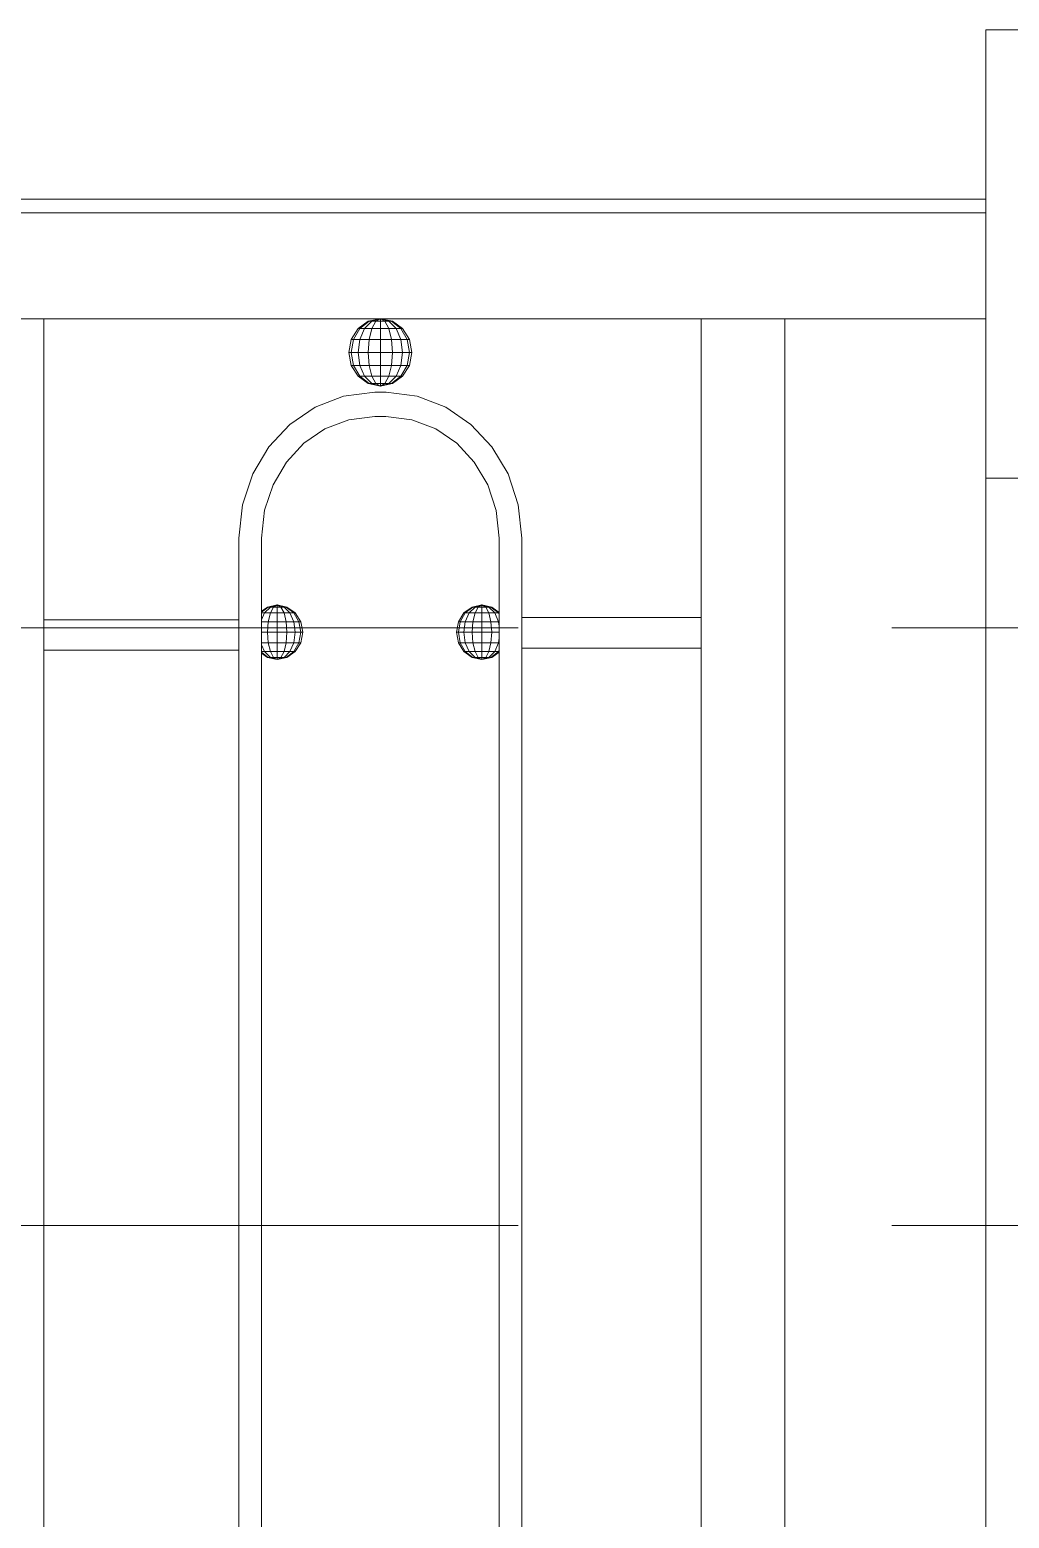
# Model space of a CAD drawing. Header units: millimetres. Extents: x 1832547 to 2001569, y -558009 to -417808.
# Drawn here: x 1987991.4 to 1988318.8, y -527641.5 to -527143.6 of the extents above; entities that cross this region are included whole.
import ezdxf

# ---------------------------------------------------------------- set-up
doc = ezdxf.new("R2010")
doc.units = ezdxf.units.MM
doc.header["$MEASUREMENT"] = 0
doc.linetypes.add('CENTER', pattern=[2, 1.25, -0.25, 0.25, -0.25])
for name, color, linetype, lineweight in [('CA.manh 08', 8, 'CONTINUOUS', 9), ('CA.thay 145', 145, 'CONTINUOUS', 18), ('CA.tim 67', 67, 'CENTER', 9), ('CA_manh 08', 8, 'CONTINUOUS', 9)]:
    doc.layers.add(name, color=color, linetype=linetype, lineweight=lineweight)

# ---------------------------------------------------------------- blocks, each defined once
blk = doc.blocks.new('f34t43')
at = {"layer": 'CA.thay 145'}
for p, q in [((1919494.85, -524712.65), (1919494.85, -524562.65)), ((1919914.85, -524562.65), (1919494.85, -524562.65)), ((1919494.85, -524712.65), (1919524.85, -524712.65))]:
    blk.add_line(p, q, dxfattribs=at)

msp = doc.modelspace()

# ---------------------------------------------------------------- linework, layer by layer
at = {"layer": 'CA.manh 08'}
msp.add_lwpolyline([(1988310.99, -527200.23), (1988310.99, -528143.59)], dxfattribs=at)
at = {"layer": 'CA.tim 67', "ltscale": 500}
for points in [[(1968529.63, -527343.59), (1994035.6, -527343.59)], [(1968529.63, -527543.59), (1994035.6, -527543.59)]]:
    msp.add_lwpolyline(points, dxfattribs=at)
at = {"layer": 'CA_manh 08'}
for p, q in [((1988310.99, -527200.23), (1986712.89, -527200.23)), ((1986712.89, -527204.81), (1988310.99, -527204.81)), ((1987986.69, -527240.23), (1987996.14, -527240.23)), ((1988108.61, -527240.23), (1987996.14, -527240.23)), ((1987996.14, -527240.23), (1987996.14, -527341)), ((1988104.58, -527241.09), (1988108.61, -527240.23)), ((1988104.89, -527241.09), (1988108.61, -527240.23)), ((1988105.76, -527241.09), (1988108.61, -527240.23)), ((1988107.07, -527241.09), (1988108.61, -527240.23)), ((1988108.61, -527240.23), (1988108.61, -527241.09)), ((1988110.15, -527241.09), (1988108.61, -527240.23)), ((1988111.45, -527241.09), (1988108.61, -527240.23)), ((1988112.33, -527241.09), (1988108.61, -527240.23)), ((1988112.63, -527241.09), (1988108.61, -527240.23)), ((1988215.86, -527240.23), (1988108.61, -527240.23)), ((1988215.86, -527340.23), (1988215.86, -527240.23)), ((1988243.79, -527240.23), (1988215.86, -527240.23)), ((1988243.79, -527240.23), (1988243.79, -527973.59)), ((1988310.99, -527240.23), (1988243.79, -527240.23)), ((1988098.89, -527247.2), (1988101.17, -527243.53)), ((1988099.63, -527247.2), (1988101.74, -527243.53)), ((1988101.17, -527243.53), (1988104.58, -527241.09)), ((1988101.17, -527243.53), (1988101.74, -527243.53)), ((1988101.74, -527243.53), (1988104.89, -527241.09)), ((1988101.74, -527243.53), (1988103.35, -527243.53)), ((1988101.74, -527247.2), (1988103.35, -527243.53)), ((1988103.35, -527243.53), (1988105.76, -527241.09)), ((1988103.35, -527243.53), (1988105.76, -527243.53)), ((1988104.58, -527241.09), (1988104.89, -527241.09)), ((1988104.89, -527241.09), (1988105.76, -527241.09)), ((1988104.89, -527247.2), (1988105.76, -527243.53)), ((1988105.76, -527241.09), (1988107.07, -527241.09)), ((1988105.76, -527243.53), (1988107.07, -527241.09)), ((1988105.76, -527243.53), (1988108.61, -527243.53)), ((1988107.07, -527241.09), (1988108.61, -527241.09)), ((1988108.61, -527241.09), (1988110.15, -527241.09)), ((1988108.61, -527241.09), (1988108.61, -527243.53)), ((1988108.61, -527243.53), (1988111.45, -527243.53)), ((1988108.61, -527243.53), (1988108.61, -527247.2)), ((1988110.15, -527241.09), (1988111.45, -527241.09)), ((1988111.45, -527243.53), (1988110.15, -527241.09)), ((1988111.45, -527241.09), (1988112.33, -527241.09)), ((1988113.87, -527243.53), (1988111.45, -527241.09)), ((1988111.45, -527243.53), (1988113.87, -527243.53)), ((1988112.33, -527247.2), (1988111.45, -527243.53)), ((1988112.33, -527241.09), (1988112.63, -527241.09)), ((1988115.48, -527243.53), (1988112.33, -527241.09)), ((1988116.04, -527243.53), (1988112.63, -527241.09)), ((1988113.87, -527243.53), (1988115.48, -527243.53)), ((1988115.48, -527247.2), (1988113.87, -527243.53)), ((1988115.48, -527243.53), (1988116.04, -527243.53)), ((1988117.58, -527247.2), (1988115.48, -527243.53)), ((1988118.32, -527247.2), (1988116.04, -527243.53)), ((1988098.09, -527251.52), (1988098.89, -527247.2)), ((1988098.89, -527247.2), (1988099.63, -527247.2)), ((1988098.89, -527251.52), (1988099.63, -527247.2)), ((1988099.63, -527247.2), (1988101.74, -527247.2)), ((1988101.17, -527251.52), (1988101.74, -527247.2)), ((1988101.74, -527247.2), (1988104.89, -527247.2)), ((1988104.58, -527251.52), (1988104.89, -527247.2)), ((1988104.89, -527247.2), (1988108.61, -527247.2)), ((1988108.61, -527247.2), (1988112.33, -527247.2)), ((1988108.61, -527247.2), (1988108.61, -527251.52)), ((1988112.33, -527247.2), (1988115.48, -527247.2)), ((1988112.63, -527251.52), (1988112.33, -527247.2)), ((1988115.48, -527247.2), (1988117.58, -527247.2)), ((1988116.04, -527251.52), (1988115.48, -527247.2)), ((1988117.58, -527247.2), (1988118.32, -527247.2)), ((1988118.32, -527251.52), (1988117.58, -527247.2)), ((1988119.12, -527251.52), (1988118.32, -527247.2)), ((1988098.09, -527251.52), (1988098.89, -527251.52)), ((1988098.89, -527255.84), (1988098.09, -527251.52)), ((1988098.89, -527251.52), (1988101.17, -527251.52)), ((1988099.63, -527255.84), (1988098.89, -527251.52)), ((1988101.17, -527251.52), (1988104.58, -527251.52)), ((1988101.74, -527255.84), (1988101.17, -527251.52)), ((1988104.58, -527251.52), (1988108.61, -527251.52)), ((1988104.89, -527255.84), (1988104.58, -527251.52)), ((1988108.61, -527251.52), (1988112.63, -527251.52)), ((1988108.61, -527251.52), (1988108.61, -527255.84)), ((1988112.33, -527255.84), (1988112.63, -527251.52)), ((1988112.63, -527251.52), (1988116.04, -527251.52)), ((1988115.48, -527255.84), (1988116.04, -527251.52)), ((1988116.04, -527251.52), (1988118.32, -527251.52)), ((1988117.58, -527255.84), (1988118.32, -527251.52)), ((1988118.32, -527251.52), (1988119.12, -527251.52)), ((1988118.32, -527255.84), (1988119.12, -527251.52)), ((1988098.89, -527255.84), (1988099.63, -527255.84)), ((1988101.17, -527259.51), (1988098.89, -527255.84)), ((1988099.63, -527255.84), (1988101.74, -527255.84)), ((1988101.74, -527259.51), (1988099.63, -527255.84)), ((1988101.74, -527259.51), (1988101.17, -527259.51)), ((1988104.58, -527261.96), (1988101.17, -527259.51)), ((1988101.74, -527255.84), (1988104.89, -527255.84)), ((1988103.35, -527259.51), (1988101.74, -527255.84)), ((1988101.74, -527259.51), (1988103.35, -527259.51)), ((1988104.89, -527261.96), (1988101.74, -527259.51)), ((1988103.35, -527259.51), (1988105.76, -527259.51)), ((1988105.76, -527261.96), (1988103.35, -527259.51)), ((1988104.89, -527255.84), (1988108.61, -527255.84)), ((1988105.76, -527259.51), (1988104.89, -527255.84)), ((1988105.76, -527259.51), (1988108.61, -527259.51)), ((1988107.07, -527261.96), (1988105.76, -527259.51)), ((1988108.61, -527255.84), (1988112.33, -527255.84)), ((1988108.61, -527255.84), (1988108.61, -527259.51)), ((1988108.61, -527259.51), (1988111.45, -527259.51)), ((1988108.61, -527259.51), (1988108.61, -527261.96)), ((1988110.15, -527261.96), (1988111.45, -527259.51)), ((1988111.45, -527259.51), (1988112.33, -527255.84)), ((1988111.45, -527259.51), (1988113.87, -527259.51)), ((1988111.45, -527261.96), (1988113.87, -527259.51)), ((1988112.33, -527255.84), (1988115.48, -527255.84)), ((1988112.33, -527261.96), (1988115.48, -527259.51)), ((1988112.63, -527261.96), (1988116.04, -527259.51)), ((1988113.87, -527259.51), (1988115.48, -527255.84)), ((1988113.87, -527259.51), (1988115.48, -527259.51)), ((1988115.48, -527255.84), (1988117.58, -527255.84)), ((1988115.48, -527259.51), (1988117.58, -527255.84)), ((1988115.48, -527259.51), (1988116.04, -527259.51)), ((1988116.04, -527259.51), (1988118.32, -527255.84)), ((1988117.58, -527255.84), (1988118.32, -527255.84)), ((1988096.31, -527266.14), (1988106.71, -527264.85)), ((1988104.58, -527261.96), (1988104.89, -527261.96)), ((1988108.61, -527262.82), (1988104.58, -527261.96)), ((1988104.89, -527261.96), (1988105.76, -527261.96)), ((1988108.61, -527262.82), (1988104.89, -527261.96)), ((1988105.76, -527261.96), (1988107.07, -527261.96)), ((1988108.61, -527262.82), (1988105.76, -527261.96)), ((1988106.71, -527264.85), (1988110.5, -527264.85)), ((1988107.07, -527261.96), (1988108.61, -527261.96)), ((1988108.61, -527262.82), (1988107.07, -527261.96)), ((1988108.61, -527261.96), (1988110.15, -527261.96)), ((1988108.61, -527262.82), (1988110.15, -527261.96)), ((1988108.61, -527261.96), (1988108.61, -527262.82)), ((1988108.61, -527262.82), (1988111.45, -527261.96)), ((1988108.61, -527262.82), (1988112.33, -527261.96)), ((1988108.61, -527262.82), (1988112.63, -527261.96)), ((1988110.15, -527261.96), (1988111.45, -527261.96)), ((1988110.5, -527264.85), (1988120.9, -527266.14)), ((1988111.45, -527261.96), (1988112.33, -527261.96)), ((1988112.33, -527261.96), (1988112.63, -527261.96)), ((1988078.33, -527275.57), (1988086.76, -527269.81)), ((1988086.76, -527269.81), (1988096.31, -527266.14)), ((1988120.9, -527266.14), (1988130.45, -527269.81)), ((1988130.45, -527269.81), (1988138.88, -527275.57)), ((1988098.07, -527274.06), (1988090.1, -527277.12)), ((1988106.74, -527272.98), (1988098.07, -527274.06)), ((1988110.46, -527272.98), (1988106.74, -527272.98)), ((1988119.14, -527274.06), (1988110.46, -527272.98)), ((1988127.11, -527277.12), (1988119.14, -527274.06)), ((1988071.29, -527283.13), (1988078.33, -527275.57)), ((1988090.1, -527277.12), (1988083.07, -527281.92)), ((1988134.14, -527281.92), (1988127.11, -527277.12)), ((1988138.88, -527275.57), (1988145.91, -527283.13)), ((1988065.93, -527292.18), (1988071.29, -527283.13)), ((1988083.07, -527281.92), (1988077.2, -527288.22)), ((1988140.01, -527288.23), (1988134.14, -527281.92)), ((1988145.91, -527283.13), (1988151.28, -527292.18)), ((1988077.2, -527288.22), (1988072.73, -527295.77)), ((1988144.48, -527295.78), (1988140.01, -527288.23)), ((1988062.51, -527302.45), (1988065.93, -527292.18)), ((1988151.28, -527292.18), (1988154.7, -527302.45)), ((1988072.73, -527295.77), (1988069.88, -527304.33)), ((1988147.33, -527304.34), (1988144.48, -527295.78)), ((1988061.31, -527313.62), (1988062.51, -527302.45)), ((1988069.88, -527304.33), (1988068.88, -527313.65)), ((1988148.33, -527313.65), (1988147.33, -527304.34)), ((1988154.7, -527302.45), (1988155.9, -527313.62)), ((1988061.31, -527341), (1988061.31, -527313.62)), ((1988068.88, -527313.65), (1988068.88, -527338.1)), ((1988148.33, -527338.46), (1988148.33, -527313.65)), ((1988155.9, -527313.62), (1988155.9, -527340.23)), ((1988068.88, -527338.41), (1988071.12, -527336.67)), ((1988068.88, -527338.1), (1988070.87, -527336.67)), ((1988068.88, -527338.1), (1988068.88, -527338.41)), ((1988068.88, -527338.41), (1988068.88, -527338.65)), ((1988068.88, -527338.65), (1988069.87, -527338.65)), ((1988068.88, -527340.92), (1988069.87, -527338.65)), ((1988068.88, -527338.65), (1988068.88, -527340.92)), ((1988069.87, -527338.65), (1988071.83, -527336.67)), ((1988069.87, -527338.65), (1988071.83, -527338.65)), ((1988070.87, -527336.67), (1988074.13, -527335.97)), ((1988071.12, -527336.67), (1988070.87, -527336.67)), ((1988071.12, -527336.67), (1988074.13, -527335.97)), ((1988071.12, -527336.67), (1988071.83, -527336.67)), ((1988071.12, -527341.62), (1988071.83, -527338.65)), ((1988071.83, -527336.67), (1988074.13, -527335.97)), ((1988071.83, -527336.67), (1988072.88, -527336.67)), ((1988071.83, -527338.65), (1988072.88, -527336.67)), ((1988071.83, -527338.65), (1988074.13, -527338.65)), ((1988072.88, -527336.67), (1988074.13, -527335.97)), ((1988072.88, -527336.67), (1988074.13, -527336.67)), ((1988074.13, -527335.97), (1988074.13, -527336.67)), ((1988075.38, -527336.67), (1988074.13, -527335.97)), ((1988076.43, -527336.67), (1988074.13, -527335.97)), ((1988077.14, -527336.67), (1988074.13, -527335.97)), ((1988077.39, -527336.67), (1988074.13, -527335.97)), ((1988074.13, -527336.67), (1988075.38, -527336.67)), ((1988074.13, -527336.67), (1988074.13, -527338.65)), ((1988074.13, -527338.65), (1988076.43, -527338.65)), ((1988074.13, -527338.65), (1988074.13, -527341.62)), ((1988075.38, -527336.67), (1988076.43, -527336.67)), ((1988076.43, -527338.65), (1988075.38, -527336.67)), ((1988076.43, -527336.67), (1988077.14, -527336.67)), ((1988078.39, -527338.65), (1988076.43, -527336.67)), ((1988076.43, -527338.65), (1988078.39, -527338.65)), ((1988077.14, -527341.62), (1988076.43, -527338.65)), ((1988077.14, -527336.67), (1988077.39, -527336.67)), ((1988079.69, -527338.65), (1988077.14, -527336.67)), ((1988080.15, -527338.65), (1988077.39, -527336.67)), ((1988078.39, -527338.65), (1988079.69, -527338.65)), ((1988079.69, -527341.62), (1988078.39, -527338.65)), ((1988079.69, -527338.65), (1988080.15, -527338.65)), ((1988081.4, -527341.62), (1988079.69, -527338.65)), ((1988082, -527341.62), (1988080.15, -527338.65)), ((1988134.71, -527341.62), (1988136.56, -527338.65)), ((1988135.31, -527341.62), (1988137.01, -527338.65)), ((1988136.56, -527338.65), (1988139.32, -527336.67)), ((1988136.56, -527338.65), (1988137.01, -527338.65)), ((1988137.01, -527338.65), (1988139.57, -527336.67)), ((1988137.01, -527338.65), (1988138.32, -527338.65)), ((1988137.01, -527341.62), (1988138.32, -527338.65)), ((1988138.32, -527338.65), (1988140.27, -527336.67)), ((1988138.32, -527338.65), (1988140.27, -527338.65)), ((1988139.32, -527336.67), (1988142.58, -527335.97)), ((1988139.57, -527336.67), (1988139.32, -527336.67)), ((1988139.57, -527336.67), (1988142.58, -527335.97)), ((1988139.57, -527336.67), (1988140.27, -527336.67)), ((1988139.57, -527341.62), (1988140.27, -527338.65)), ((1988140.27, -527336.67), (1988142.58, -527335.97)), ((1988140.27, -527336.67), (1988141.33, -527336.67)), ((1988140.27, -527338.65), (1988141.33, -527336.67)), ((1988140.27, -527338.65), (1988142.58, -527338.65)), ((1988141.33, -527336.67), (1988142.58, -527335.97)), ((1988141.33, -527336.67), (1988142.58, -527336.67)), ((1988142.58, -527335.97), (1988142.58, -527336.67)), ((1988143.82, -527336.67), (1988142.58, -527335.97)), ((1988144.88, -527336.67), (1988142.58, -527335.97)), ((1988145.58, -527336.67), (1988142.58, -527335.97)), ((1988145.83, -527336.67), (1988142.58, -527335.97)), ((1988142.58, -527336.67), (1988143.82, -527336.67)), ((1988142.58, -527336.67), (1988142.58, -527338.65)), ((1988142.58, -527338.65), (1988144.88, -527338.65)), ((1988142.58, -527338.65), (1988142.58, -527341.62)), ((1988143.82, -527336.67), (1988144.88, -527336.67)), ((1988144.88, -527338.65), (1988143.82, -527336.67)), ((1988144.88, -527336.67), (1988145.58, -527336.67)), ((1988146.83, -527338.65), (1988144.88, -527336.67)), ((1988144.88, -527338.65), (1988146.83, -527338.65)), ((1988145.58, -527341.62), (1988144.88, -527338.65)), ((1988145.58, -527336.67), (1988145.83, -527336.67)), ((1988148.14, -527338.65), (1988145.58, -527336.67)), ((1988148.33, -527338.46), (1988145.83, -527336.67)), ((1988146.83, -527338.65), (1988148.14, -527338.65)), ((1988148.14, -527341.62), (1988146.83, -527338.65)), ((1988148.14, -527338.65), (1988148.33, -527338.65)), ((1988148.33, -527338.99), (1988148.14, -527338.65)), ((1988148.33, -527338.65), (1988148.33, -527338.46)), ((1988148.33, -527338.99), (1988148.33, -527338.65)), ((1988148.33, -527341.62), (1988148.33, -527338.99)), ((1988061.31, -527341), (1987996.14, -527341)), ((1987996.14, -527341), (1987996.14, -527351.16)), ((1988061.31, -527351.16), (1988061.31, -527341)), ((1988068.88, -527340.92), (1988068.88, -527341.62)), ((1988068.88, -527341.62), (1988071.12, -527341.62)), ((1988068.88, -527341.62), (1988068.88, -527345.12)), ((1988070.87, -527345.12), (1988071.12, -527341.62)), ((1988071.12, -527341.62), (1988074.13, -527341.62)), ((1988074.13, -527341.62), (1988077.14, -527341.62)), ((1988074.13, -527341.62), (1988074.13, -527345.12)), ((1988077.14, -527341.62), (1988079.69, -527341.62)), ((1988077.39, -527345.12), (1988077.14, -527341.62)), ((1988079.69, -527341.62), (1988081.4, -527341.62)), ((1988080.15, -527345.12), (1988079.69, -527341.62)), ((1988081.4, -527341.62), (1988082, -527341.62)), ((1988082, -527345.12), (1988081.4, -527341.62)), ((1988082.64, -527345.12), (1988082, -527341.62)), ((1988134.06, -527345.12), (1988134.71, -527341.62)), ((1988134.71, -527341.62), (1988135.31, -527341.62)), ((1988134.71, -527345.12), (1988135.31, -527341.62)), ((1988135.31, -527341.62), (1988137.01, -527341.62)), ((1988136.56, -527345.12), (1988137.01, -527341.62)), ((1988137.01, -527341.62), (1988139.57, -527341.62)), ((1988139.32, -527345.12), (1988139.57, -527341.62)), ((1988139.57, -527341.62), (1988142.58, -527341.62)), ((1988142.58, -527341.62), (1988145.58, -527341.62)), ((1988142.58, -527341.62), (1988142.58, -527345.12)), ((1988145.58, -527341.62), (1988148.14, -527341.62)), ((1988145.83, -527345.12), (1988145.58, -527341.62)), ((1988148.14, -527341.62), (1988148.33, -527341.62)), ((1988148.33, -527343.09), (1988148.14, -527341.62)), ((1988148.33, -527343.09), (1988148.33, -527341.62)), ((1988148.33, -527345.12), (1988148.33, -527343.09)), ((1988215.86, -527340.23), (1988155.9, -527340.23)), ((1988155.9, -527340.23), (1988155.9, -527350.39)), ((1988215.86, -527350.39), (1988215.86, -527340.23)), ((1988068.88, -527345.12), (1988070.87, -527345.12)), ((1988068.88, -527345.12), (1988068.88, -527348.61)), ((1988068.88, -527348.61), (1988071.12, -527348.61)), ((1988068.88, -527348.61), (1988068.88, -527349.32)), ((1988069.87, -527351.58), (1988068.88, -527349.32)), ((1988068.88, -527349.32), (1988068.88, -527351.58)), ((1988070.87, -527345.12), (1988074.13, -527345.12)), ((1988071.12, -527348.61), (1988070.87, -527345.12)), ((1988071.12, -527348.61), (1988074.13, -527348.61)), ((1988071.83, -527351.58), (1988071.12, -527348.61)), ((1988074.13, -527345.12), (1988077.39, -527345.12)), ((1988074.13, -527345.12), (1988074.13, -527348.61)), ((1988074.13, -527348.61), (1988077.14, -527348.61)), ((1988074.13, -527348.61), (1988074.13, -527351.58)), ((1988076.43, -527351.58), (1988077.14, -527348.61)), ((1988077.14, -527348.61), (1988077.39, -527345.12)), ((1988077.14, -527348.61), (1988079.69, -527348.61)), ((1988077.39, -527345.12), (1988080.15, -527345.12)), ((1988078.39, -527351.58), (1988079.69, -527348.61)), ((1988079.69, -527348.61), (1988080.15, -527345.12)), ((1988079.69, -527348.61), (1988081.4, -527348.61)), ((1988079.69, -527351.58), (1988081.4, -527348.61)), ((1988080.15, -527345.12), (1988082, -527345.12)), ((1988080.15, -527351.58), (1988082, -527348.61)), ((1988081.4, -527348.61), (1988082, -527345.12)), ((1988081.4, -527348.61), (1988082, -527348.61)), ((1988082, -527345.12), (1988082.64, -527345.12)), ((1988082, -527348.61), (1988082.64, -527345.12)), ((1988134.06, -527345.12), (1988134.71, -527345.12)), ((1988134.71, -527348.61), (1988134.06, -527345.12)), ((1988134.71, -527345.12), (1988136.56, -527345.12)), ((1988135.31, -527348.61), (1988134.71, -527345.12)), ((1988134.71, -527348.61), (1988135.31, -527348.61)), ((1988136.56, -527351.58), (1988134.71, -527348.61)), ((1988135.31, -527348.61), (1988137.01, -527348.61)), ((1988137.01, -527351.58), (1988135.31, -527348.61)), ((1988136.56, -527345.12), (1988139.32, -527345.12)), ((1988137.01, -527348.61), (1988136.56, -527345.12)), ((1988137.01, -527348.61), (1988139.57, -527348.61)), ((1988138.32, -527351.58), (1988137.01, -527348.61)), ((1988139.32, -527345.12), (1988142.58, -527345.12)), ((1988139.57, -527348.61), (1988139.32, -527345.12)), ((1988139.57, -527348.61), (1988142.58, -527348.61)), ((1988140.27, -527351.58), (1988139.57, -527348.61)), ((1988142.58, -527345.12), (1988145.83, -527345.12)), ((1988142.58, -527345.12), (1988142.58, -527348.61)), ((1988142.58, -527348.61), (1988145.58, -527348.61)), ((1988142.58, -527348.61), (1988142.58, -527351.58)), ((1988144.88, -527351.58), (1988145.58, -527348.61)), ((1988145.58, -527348.61), (1988145.83, -527345.12)), ((1988145.58, -527348.61), (1988148.14, -527348.61)), ((1988145.83, -527345.12), (1988148.33, -527345.12)), ((1988146.83, -527351.58), (1988148.14, -527348.61)), ((1988148.14, -527348.61), (1988148.33, -527347.14)), ((1988148.14, -527348.61), (1988148.33, -527348.61)), ((1988148.33, -527347.14), (1988148.33, -527345.12)), ((1988148.33, -527348.61), (1988148.33, -527347.14)), ((1988148.33, -527351.25), (1988148.33, -527348.61)), ((1987996.14, -527351.16), (1988061.31, -527351.16)), ((1987996.14, -527351.16), (1987996.14, -527863.43)), ((1988061.31, -527863.43), (1988061.31, -527351.16)), ((1988068.88, -527351.58), (1988069.87, -527351.58)), ((1988068.88, -527351.58), (1988068.88, -527351.82)), ((1988071.12, -527353.56), (1988068.88, -527351.82)), ((1988068.88, -527351.82), (1988068.88, -527352.13)), ((1988070.87, -527353.56), (1988068.88, -527352.13)), ((1988068.88, -527352.13), (1988068.88, -527868.32)), ((1988069.87, -527351.58), (1988071.83, -527351.58)), ((1988071.83, -527353.56), (1988069.87, -527351.58)), ((1988070.87, -527353.56), (1988071.12, -527353.56)), ((1988074.13, -527354.26), (1988070.87, -527353.56)), ((1988071.12, -527353.56), (1988071.83, -527353.56)), ((1988074.13, -527354.26), (1988071.12, -527353.56)), ((1988071.83, -527351.58), (1988074.13, -527351.58)), ((1988072.88, -527353.56), (1988071.83, -527351.58)), ((1988071.83, -527353.56), (1988072.88, -527353.56)), ((1988074.13, -527354.26), (1988071.83, -527353.56)), ((1988072.88, -527353.56), (1988074.13, -527353.56)), ((1988074.13, -527354.26), (1988072.88, -527353.56)), ((1988074.13, -527351.58), (1988076.43, -527351.58)), ((1988074.13, -527351.58), (1988074.13, -527353.56)), ((1988074.13, -527353.56), (1988075.38, -527353.56)), ((1988074.13, -527354.26), (1988075.38, -527353.56)), ((1988074.13, -527353.56), (1988074.13, -527354.26)), ((1988074.13, -527354.26), (1988076.43, -527353.56)), ((1988074.13, -527354.26), (1988077.14, -527353.56)), ((1988074.13, -527354.26), (1988077.39, -527353.56)), ((1988075.38, -527353.56), (1988076.43, -527351.58)), ((1988075.38, -527353.56), (1988076.43, -527353.56)), ((1988076.43, -527351.58), (1988078.39, -527351.58)), ((1988076.43, -527353.56), (1988078.39, -527351.58)), ((1988076.43, -527353.56), (1988077.14, -527353.56)), ((1988077.14, -527353.56), (1988079.69, -527351.58)), ((1988077.14, -527353.56), (1988077.39, -527353.56)), ((1988077.39, -527353.56), (1988080.15, -527351.58)), ((1988078.39, -527351.58), (1988079.69, -527351.58)), ((1988079.69, -527351.58), (1988080.15, -527351.58)), ((1988137.01, -527351.58), (1988136.56, -527351.58)), ((1988139.32, -527353.56), (1988136.56, -527351.58)), ((1988137.01, -527351.58), (1988138.32, -527351.58)), ((1988139.57, -527353.56), (1988137.01, -527351.58)), ((1988138.32, -527351.58), (1988140.27, -527351.58)), ((1988140.27, -527353.56), (1988138.32, -527351.58)), ((1988139.32, -527353.56), (1988139.57, -527353.56)), ((1988142.58, -527354.26), (1988139.32, -527353.56)), ((1988139.57, -527353.56), (1988140.27, -527353.56)), ((1988142.58, -527354.26), (1988139.57, -527353.56)), ((1988140.27, -527351.58), (1988142.58, -527351.58)), ((1988141.33, -527353.56), (1988140.27, -527351.58)), ((1988140.27, -527353.56), (1988141.33, -527353.56)), ((1988142.58, -527354.26), (1988140.27, -527353.56)), ((1988141.33, -527353.56), (1988142.58, -527353.56)), ((1988142.58, -527354.26), (1988141.33, -527353.56)), ((1988142.58, -527351.58), (1988144.88, -527351.58)), ((1988142.58, -527351.58), (1988142.58, -527353.56)), ((1988142.58, -527353.56), (1988143.82, -527353.56)), ((1988142.58, -527354.26), (1988143.82, -527353.56)), ((1988142.58, -527353.56), (1988142.58, -527354.26)), ((1988142.58, -527354.26), (1988144.88, -527353.56)), ((1988142.58, -527354.26), (1988145.58, -527353.56)), ((1988142.58, -527354.26), (1988145.83, -527353.56)), ((1988143.82, -527353.56), (1988144.88, -527351.58)), ((1988143.82, -527353.56), (1988144.88, -527353.56)), ((1988144.88, -527351.58), (1988146.83, -527351.58)), ((1988144.88, -527353.56), (1988146.83, -527351.58)), ((1988144.88, -527353.56), (1988145.58, -527353.56)), ((1988145.58, -527353.56), (1988148.14, -527351.58)), ((1988145.58, -527353.56), (1988145.83, -527353.56)), ((1988145.83, -527353.56), (1988148.33, -527351.77)), ((1988146.83, -527351.58), (1988148.14, -527351.58)), ((1988148.14, -527351.58), (1988148.33, -527351.25)), ((1988148.14, -527351.58), (1988148.33, -527351.58)), ((1988148.33, -527351.58), (1988148.33, -527351.25)), ((1988148.33, -527351.77), (1988148.33, -527351.58)), ((1988148.33, -527861.66), (1988148.33, -527351.77)), ((1988155.9, -527350.39), (1988215.86, -527350.39)), ((1988155.9, -527350.39), (1988155.9, -527863.43)), ((1988215.86, -527863.43), (1988215.86, -527350.39))]:
    msp.add_line(p, q, dxfattribs=at)

# ---------------------------------------------------------------- block references
at = {"layer": 'CA.thay 145'}
msp.add_blockref('f34t43', (68816.14, -2580.93), dxfattribs=at)

doc.saveas('drawing.dxf')
